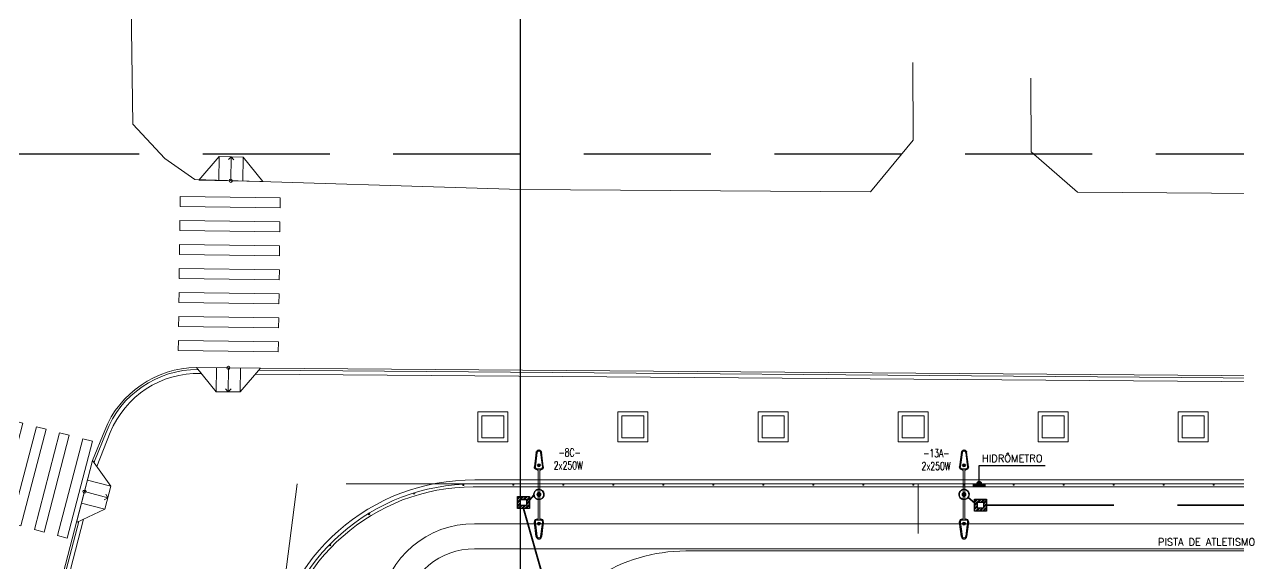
# Model space of a CAD drawing. Header units: millimetres. Extents: x 214 to 1190, y -192 to 1092.
# Drawn here: x 610.5 to 671.2, y 967.2 to 994.2 of the extents above; entities that cross this region are included whole.
import ezdxf
from ezdxf.enums import TextEntityAlignment as Align

# ---------------------------------------------------------------- set-up
doc = ezdxf.new("R2010")
doc.units = ezdxf.units.MM
doc.linetypes.add('HIDDEN', pattern=[9.525, 6.35, -3.175])
doc.linetypes.add('OCULTA2', pattern=[4.7625, 3.175, -1.5875])
for name, color, linetype, lineweight in [('I-ARQ', 8, 'Continuous', 0), ('I-CAIXAS', 3, 'Continuous', 30), ('I-ELET_PISO', 5, 'HIDDEN', 35), ('I-LIN_CHAMADA', 9, 'Continuous', 9), ('I-LUMINÁRIA_EXT', 4, 'Continuous', 25), ('I-NORMO_ARQ', 9, 'Continuous', 0), ('I-POSTES', 4, 'Continuous', 25), ('I-TEXTOS', 2, 'Continuous', 25)]:
    doc.layers.add(name, color=color, linetype=linetype, lineweight=lineweight)
doc.layers.add('I-CARIMBO', color=1, linetype='Continuous')
doc.styles.add('COTA200', font='ROMANS.SHX')
doc.styles.add('ROMANS', font='ROMANS.SHX', dxfattribs={"height": 0.25})
doc.dimstyles.new('Cota200', dxfattribs={"dimtxt": 0.5, "dimasz": 0.3, "dimexe": 0.2, "dimexo": 0.5, "dimgap": 0.1, "dimtad": 1, "dimzin": 4, "dimdsep": 46, "dimtxsty": 'ROMANS', "dimblk": 'ARCHTICK', "dimcen": 3, "dimclrd": 1, "dimclre": 8, "dimclrt": 2, "dimazin": 0, "dimtfac": 1, "dimtix": 1, "dimtmove": 2, "dimatfit": 3, "dimldrblk": 'DOT', "dimfxl": 0.6, "dimfxlon": 1, "dimtolj": 1, "dimtzin": 4, "dimarcsym": 0})

# ---------------------------------------------------------------- blocks, each defined once
blk = doc.blocks.new('CANTEIRO')
at = {"layer": 'I-ARQ'}
for points in [[(-1.7, 0.75), (-0.2, 0.75), (-0.2, -0.75), (-1.7, -0.75)], [(-1.5, 0.55), (-0.4, 0.55), (-0.4, -0.55), (-1.5, -0.55)]]:
    blk.add_lwpolyline(points, close=True, dxfattribs=at)
blk = doc.blocks.new('A$C70E94E78')
at = {"layer": 'I-ARQ', "linetype": 'Continuous', "ltscale": 3}
for p, q in [((1.6, 1.28), (1.459, 1.138)), ((1.6, 1.28), (1.6, 0.08)), ((1.6, 1.28), (1.741, 1.138)), ((0, 0.08), (3.2, 0.08))]:
    blk.add_line(p, q, dxfattribs=at)
for points in [[(1, 1.28), (0, 0.08)], [(2.2, 0.08), (2.2, 1.28), (1, 1.28), (1, 0.08)], [(2.2, 1.28), (3.2, 0.08)]]:
    blk.add_lwpolyline(points, dxfattribs=at)
blk.add_circle((1.6, 0.08), 0.0798, dxfattribs=at)
blk = doc.blocks.new('A$C5FAE593F')
at = {"layer": 'I-ARQ'}
for points in [[(2.489, 8.903), (2.327, 8.43), (7.059, 6.813), (7.221, 7.287)], [(2.101, 7.767), (1.939, 7.294), (6.671, 5.678), (6.833, 6.151)], [(1.713, 6.632), (1.552, 6.159), (6.283, 4.542), (6.445, 5.015)], [(1.325, 5.496), (1.164, 5.023), (5.895, 3.407), (6.057, 3.88)], [(0.937, 4.361), (0.776, 3.887), (5.507, 2.271), (5.669, 2.744)], [(0.55, 3.225), (0.388, 2.752), (5.119, 1.136), (5.281, 1.609)], [(0.162, 2.089), (0, 1.616), (4.732, 0), (4.893, 0.473)]]:
    blk.add_lwpolyline(points, close=True, dxfattribs=at)
blk = doc.blocks.new('CERCA')
at = {"layer": 'I-ARQ'}
blk.add_lwpolyline([(-0.025, 0), (0.025, 0), (0.025, -0.06), (-0.025, -0.06)], close=True, dxfattribs=at)
blk = doc.blocks.new('_ArchTick')
at = {"color": 0, "linetype": 'ByBlock', "const_width": 0.15}
blk.add_lwpolyline([(-0.5, -0.5), (0.5, 0.5)], dxfattribs=at)
blk = doc.blocks.new('poste 1x400w')
at = {"layer": 'I-LUMINÁRIA_EXT', "linetype": 'Continuous', "lineweight": 0}
blk.add_hatch(color=9, dxfattribs=at).paths.add_polyline_path([(297.622, 60.492, 1), (297.621, 60.323, 1)])
at = {"layer": 'I-LUMINÁRIA_EXT', "color": 9, "linetype": 'Continuous', "lineweight": 0}
for p, q in [((297.581, 60.604), (297.581, 61.894)), ((297.666, 60.604), (297.666, 61.894))]:
    blk.add_line(p, q, dxfattribs=at)
at = {"layer": 'I-LUMINÁRIA_EXT'}
for p, q in [((297.478, 59.685), (297.381, 60.501)), ((297.519, 60.657), (297.581, 60.657)), ((297.666, 60.657), (297.728, 60.657)), ((297.867, 60.501), (297.769, 59.685)), ((297.624, 59.562), (297.617, 59.562)), ((297.631, 59.562), (297.624, 59.562))]:
    blk.add_line(p, q, dxfattribs=at)
at = {"layer": 'I-LUMINÁRIA_EXT', "color": 9, "lineweight": 0}
for p, q in [((297.531, 59.691), (297.434, 60.507)), ((297.519, 60.604), (297.728, 60.604)), ((297.814, 60.507), (297.716, 59.691))]:
    blk.add_line(p, q, dxfattribs=at)
at = {"layer": 'I-LUMINÁRIA_EXT', "color": 9, "linetype": 'Continuous', "lineweight": 0}
blk.add_circle((297.621, 60.408), 0.0845, dxfattribs=at)
at = {"layer": 'I-LUMINÁRIA_EXT'}
for centre, start, end in [((297.519, 60.517), 90, 186.80963), ((297.728, 60.517), 353.19037, 90), ((297.617, 59.701), 186.80963, 270), ((297.631, 59.701), 270, 353.19037)]:
    blk.add_arc(centre, 0.139, start, end, dxfattribs=at)
at = {"layer": 'I-LUMINÁRIA_EXT', "color": 9, "lineweight": 0}
for centre, radius, start, end in [((297.519, 60.517), 0.0861, 90, 186.80963), ((297.728, 60.517), 0.0861, 353.19037, 90), ((297.618, 59.702), 0.0879, 187.25483, 278.24927), ((297.631, 59.701), 0.0861, 270, 353.19037)]:
    blk.add_arc(centre, radius, start, end, dxfattribs=at)
at = {"layer": 'I-POSTES', "linetype": 'Continuous', "const_width": 0.136}
blk.add_lwpolyline([(297.624, 62.095, 1), (297.624, 61.959, 1)], format="xyb", close=True, dxfattribs=at)
at = {"layer": 'I-POSTES'}
for start, end in [(171.19152, 261.19152), (171.19152, 261.19152), (171.19152, 261.19152), (81.19152, 171.19152), (81.19152, 171.19152), (81.19152, 171.19152), (351.19152, 81.19152), (351.19152, 81.19152), (351.19152, 81.19152), (278.80848, 351.19152), (278.80848, 351.19152), (278.80848, 351.19152)]:
    blk.add_arc((297.624, 62.027), 0.279, start, end, dxfattribs=at)
blk = doc.blocks.new('POSTE 250W  1P')
at = {"layer": 'I-POSTES', "xscale": 0.9, "yscale": 0.9, "zscale": 0.9, "rotation": 180}
blk.add_blockref('poste 1x400w', (267.871, 55.829), dxfattribs=at)
at = {"layer": 'I-POSTES', "xscale": -0.9, "yscale": 0.9, "zscale": 0.9}
blk.add_blockref('poste 1x400w', (267.871, -55.82), dxfattribs=at)
blk = doc.blocks.new('30X30')
at = {"layer": 'I-CAIXAS', "lineweight": 0}
h = blk.add_hatch(dxfattribs=at)
h.set_pattern_fill('STEEL', color=9, scale=0.04, style=0)
h.set_pattern_definition([(45, (0, 0), (-0.089803, 0.089803), []), (45, (0, 0.0635), (-0.089803, 0.089803), [])])
h.paths.add_polyline_path([(0.3, 0.3), (-0.3, 0.3), (-0.3, -0.3), (0.3, -0.3)])
h.paths.add_polyline_path([(0.15, -0.15), (-0.15, -0.15), (-0.15, 0.15), (0.15, 0.15)], flags=16)
at = {"layer": 'I-CAIXAS'}
for points in [[(-0.3, 0.3), (0.3, 0.3), (0.3, -0.3), (-0.3, -0.3)], [(-0.15, 0.15), (0.15, 0.15), (0.15, -0.15), (-0.15, -0.15)]]:
    blk.add_lwpolyline(points, close=True, dxfattribs=at)

msp = doc.modelspace()

# ---------------------------------------------------------------- hatches: boundary and pattern name
at = {"layer": 'I-ARQ'}
h = msp.add_hatch(dxfattribs=at)
h.set_pattern_fill('_USER', color=256, scale=0.02, angle=-45, style=0, pattern_type=0)
h.set_pattern_definition([(315, (657.937904, 971.199325), (0.01414214, 0.01414214), [])])
h.paths.add_polyline_path([(658.538, 971.049), (658.538, 971.199), (657.938, 971.199), (657.938, 971.049)])

# ---------------------------------------------------------------- linework, layer by layer
at = {"linetype": 'OCULTA2', "ltscale": 2}
msp.add_lwpolyline([(590.858, 987.697), (757.521, 987.697), (757.521, 866.955), (590.858, 866.955)], close=True, dxfattribs=at)
at = {"layer": 'I-ARQ'}
for p, q in [((622.316, 976.993), (619.116, 977.018)), ((619.33, 976.716), (619.364, 976.716)), ((622.064, 976.694), (698.403, 976.091)), ((622.232, 976.893), (698.428, 976.29)), ((622.316, 976.993), (698.44, 976.39)), ((613.929, 972.363), (614.537, 973.878)), ((614.024, 972.332), (614.602, 973.772)), ((614.136, 972.073), (614.815, 973.767)), ((611.844, 964.359), (613.929, 972.363)), ((614.005, 972.257), (614.024, 972.332)), ((759.962, 971.199), (632.953, 971.199)), ((759.962, 971.199), (632.953, 971.199)), ((759.817, 971.049), (632.953, 971.049)), ((759.755, 971.399), (633.036, 971.399)), ((611.94, 964.331), (613.24, 969.322)), ((612.182, 964.468), (613.476, 969.433)), ((731.692, 969.199), (633.015, 969.199)), ((731.723, 967.949), (633.015, 967.949)), ((731.798, 967.849), (643.578, 967.849))]:
    msp.add_line(p, q, dxfattribs=at)
at = {"layer": 'I-ARQ', "linetype": 'HIDDEN'}
for p, q in [((624.151, 971.199), (622.616, 959.199)), ((632.953, 971.199), (624.151, 971.199)), ((655.192, 959.199), (655.192, 971.199))]:
    msp.add_line(p, q, dxfattribs=at)
at = {"layer": 'I-ARQ'}
for points in [[(615.987, 1006.655), (615.852, 995.096), (615.946, 989.178), (617.54, 987.477), (619.032, 986.411), (635.322, 985.925), (652.807, 985.81), (654.941, 988.384), (654.921, 992.274)], [(660.821, 991.478), (660.841, 987.799), (663.155, 985.786), (672.073, 985.711), (681.162, 985.675), (697.998, 985.422), (741.841, 985.142)]]:
    msp.add_lwpolyline(points, dxfattribs=at)
msp.add_lwpolyline([(658.538, 971.199), (658.538, 971.049), (657.938, 971.049), (657.938, 971.199)], close=True, dxfattribs=at)
for centre, radius, start, end in [((619.178, 972.018), 5, 90.70157, 158.15831), ((619.178, 972.018), 4.9, 89.76021, 159.03522), ((619.178, 972.018), 4.7, 88.14073, 158.15831), ((632.953, 961.199), 10.2, 89.53425, 173.17404), ((632.953, 961.199), 10, 90, 172.7083), ((632.953, 961.199), 9.85, 90, 172.7083), ((632.953, 964.499), 4.7, 89.2534, 335.23205), ((632.953, 964.499), 3.45, 88.98449, 335.23255), ((643.578, 959.599), 8.25, 89.99808, 155.24093)]:
    msp.add_arc(centre, radius, start, end, dxfattribs=at)
at = {"layer": 'I-CARIMBO'}
msp.add_line((635.304, 1092.091), (635.304, 804.032), dxfattribs=at)
at = {"layer": 'I-ELET_PISO'}
for p, q in [((635.757, 970.389), (635.987, 970.635)), ((658.008, 970.257), (657.681, 970.524)), ((635.457, 969.964), (644.181, 939.582)), ((658.619, 970.143), (677.665, 970.143))]:
    msp.add_line(p, q, dxfattribs=at)
msp.add_arc((679.83, 959.916), 10.282, 102.15571, 156.54198, dxfattribs=at)

# ---------------------------------------------------------------- block references
at = {"layer": 'I-ARQ', "xscale": -1, "rotation": 358.9842988661575}
msp.add_blockref('A$C70E94E78', (622.435, 986.246), dxfattribs=at)
at = {"layer": 'I-ARQ'}
for name, p, rotation in [('A$C5FAE593F', (622.807, 987.034), 198.1249544629919), ('A$C70E94E78', (622.317, 977.072), 179.5465597246549), ('A$C5FAE593F', (604.864, 975.152), 274.2545198633666), ('CANTEIRO', (632.983, 974.051), 180.0000000066701), ('CANTEIRO', (639.983, 974.051), 180.0000000066701), ('CANTEIRO', (646.983, 974.051), 180.0000000066701), ('CANTEIRO', (653.983, 974.051), 180.0000000066701), ('CANTEIRO', (660.983, 974.051), 180.0000000066701), ('CANTEIRO', (667.983, 974.051), 180.0000000066701), ('A$C70E94E78', (613.852, 972.383), 255.39499478548), ('CERCA', (632.452, 971.187), 2.871773824377312), ('CERCA', (629.997, 970.752), 17.19571869751306), ('CERCA', (627.726, 969.724), 31.51966357126481), ('CERCA', (625.779, 968.166), 45.84360847974885)]:
    msp.add_blockref(name, p, dxfattribs=dict(at, rotation=rotation))
for p in [(634.952, 971.199), (637.452, 971.199), (639.952, 971.199), (642.452, 971.199), (644.952, 971.199), (647.452, 971.199), (649.952, 971.199), (652.452, 971.199), (654.952, 971.199), (657.452, 971.199), (659.952, 971.199), (662.452, 971.199), (664.952, 971.199), (667.452, 971.199), (669.952, 971.199)]:
    msp.add_blockref('CERCA', p, dxfattribs=at)
at = {"layer": 'I-CAIXAS', "rotation": 180}
for p in [(635.457, 970.264), (658.308, 970.143)]:
    msp.add_blockref('30X30', p, dxfattribs=at)
at = {"layer": 'I-LUMINÁRIA_EXT', "xscale": -1}
for p in [(636.244, 970.668), (657.488, 970.668)]:
    msp.add_blockref('POSTE 250W  1P', p, dxfattribs=at)

# ---------------------------------------------------------------- texts
at = {"layer": 'I-NORMO_ARQ', "style": 'COTA200'}
msp.add_text('PISTA DE ATLETISMO', height=0.36, dxfattribs=at).set_placement((669.6, 968.3), align=Align.MIDDLE_CENTER)
at = {"layer": 'I-NORMO_ARQ', "insert": (659.891, 972.655), "char_height": 0.36, "width": 9.76543, "attachment_point": 2, "style": 'COTA200'}
msp.add_mtext('HIDRÔMETRO ', dxfattribs=at)
at = {"layer": 'I-TEXTOS', "style": 'ROMANS', "width": 0.7}
for s, p in [('-8C-', (637.209, 972.571, -1199.784)), ('-13A-', (655.436, 972.534, -1199.784)), ('2x250W', (636.976, 971.923, -399.928)), ('2x250W', (655.353, 971.894, -399.928))]:
    msp.add_text(s, height=0.4, dxfattribs=at).set_placement(p)

# ---------------------------------------------------------------- leaders
at = {"layer": 'I-LIN_CHAMADA'}
msp.add_leader([(658.238, 971.199), (658.238, 972.114), (661.54, 972.114)], dimstyle='Cota200', override={"dimgap": 0.1, "dimtad": 0, "dimclrd": 256}, dxfattribs=at)

doc.saveas('drawing.dxf')
